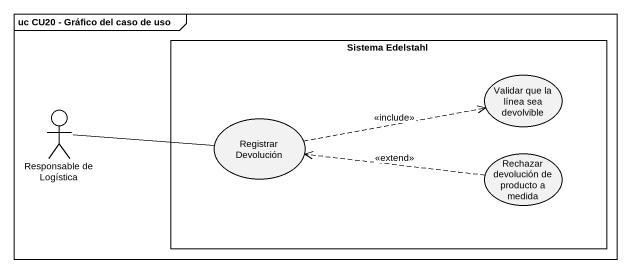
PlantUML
@startuml
mainframe uc CU20 - Gráfico del caso de uso
rectangle "Sistema Edelstahl" as Sistema_Edelstahl {
  usecase "Validar que la línea sea devolvible" as Validar_que_la_línea_sea
  usecase "Registrar Devolución" as Registrar_Devolución
  usecase "Rechazar devolución de producto a medida" as Rechazar_devolución_de
}
actor "Responsable de Logística" as Responsable_de_Logística
Responsable_de_Logística -right- Registrar_Devolución
Registrar_Devolución .right.> Validar_que_la_línea_sea : <<include>>
Rechazar_devolución_de .left.> Registrar_Devolución : <<extend>>
@enduml
